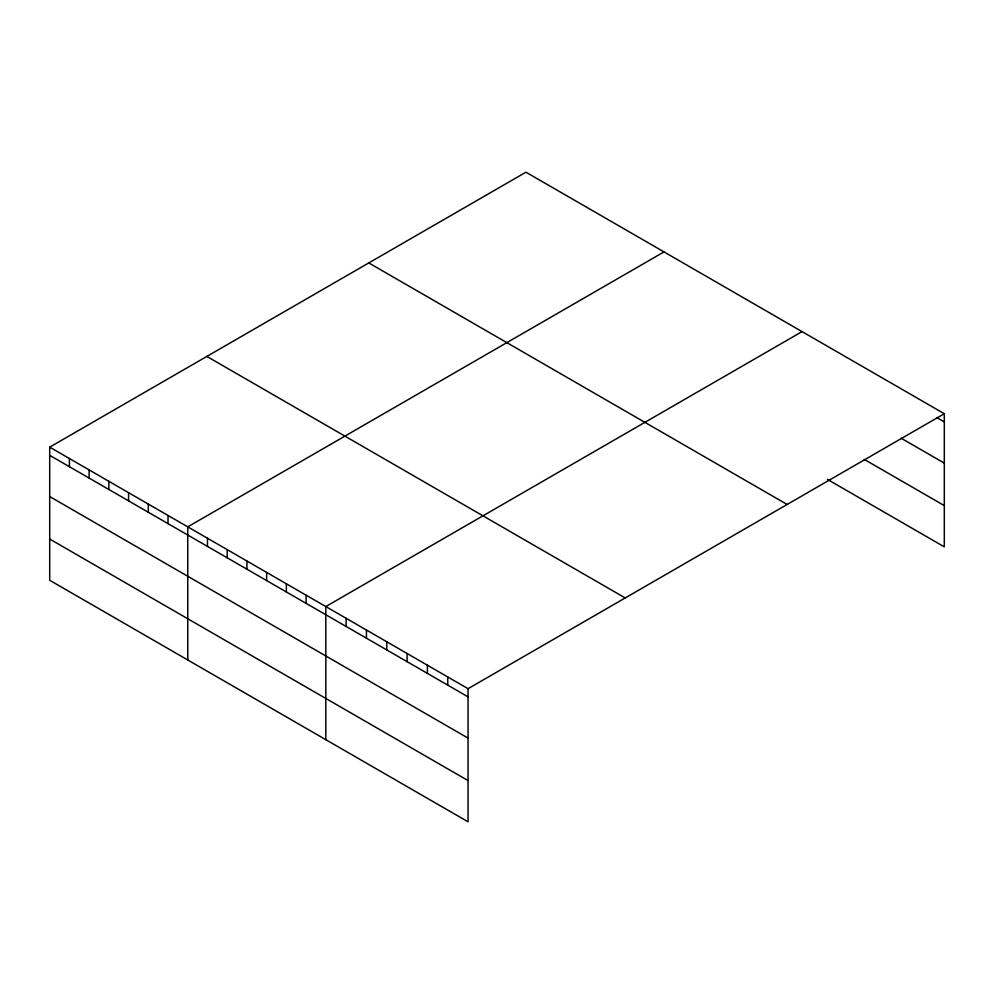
<?xml version="1.0" encoding="UTF-8"?>
<svg xmlns="http://www.w3.org/2000/svg" width="994" height="994" viewBox="0 0 994 994"><rect width="100%" height="100%" fill="white"/><g stroke="black" fill="none" stroke-linecap="round" stroke-linejoin="round"><path stroke-width="1.49" d="M49.7 447.151L468.05 688.693L468.05 821.802L49.7 580.272L49.7 447.151L525.95 172.198L944.3 413.728L944.3 546.849L827.455 479.394M664.004 251.904L187.754 526.857L187.754 659.979M802.059 331.611L325.808 606.564L325.808 739.685M468.05 688.693L944.3 413.728M936.683 417.505L944.3 421.903M901.123 438.205L944.3 463.129M864.295 459.414L944.3 505.611M368.786 262.938L787.136 504.467M206.864 356.424L625.214 597.953M49.7 455.327L468.05 696.856M49.7 496.553L468.05 738.095M49.7 539.034L468.05 780.576M447.735 676.951L447.735 685.127M427.408 665.222L427.408 673.398M407.093 653.493L407.093 661.669M386.778 641.764L386.778 649.927M366.451 630.034L366.451 638.198M346.136 618.293L346.136 626.468M306.09 595.182L306.09 603.346M286.371 583.789L286.371 591.964M266.64 572.407L266.64 580.583M246.922 561.026L246.922 569.189M227.204 549.632L227.204 557.808M207.473 538.251L207.473 546.414M168.036 515.476L168.036 523.652M148.317 504.082L148.317 512.258M128.586 492.701L128.586 500.877M108.868 481.32L108.868 489.483M89.149 469.926L89.149 478.102M69.418 458.545L69.418 466.708"/></g></svg>
